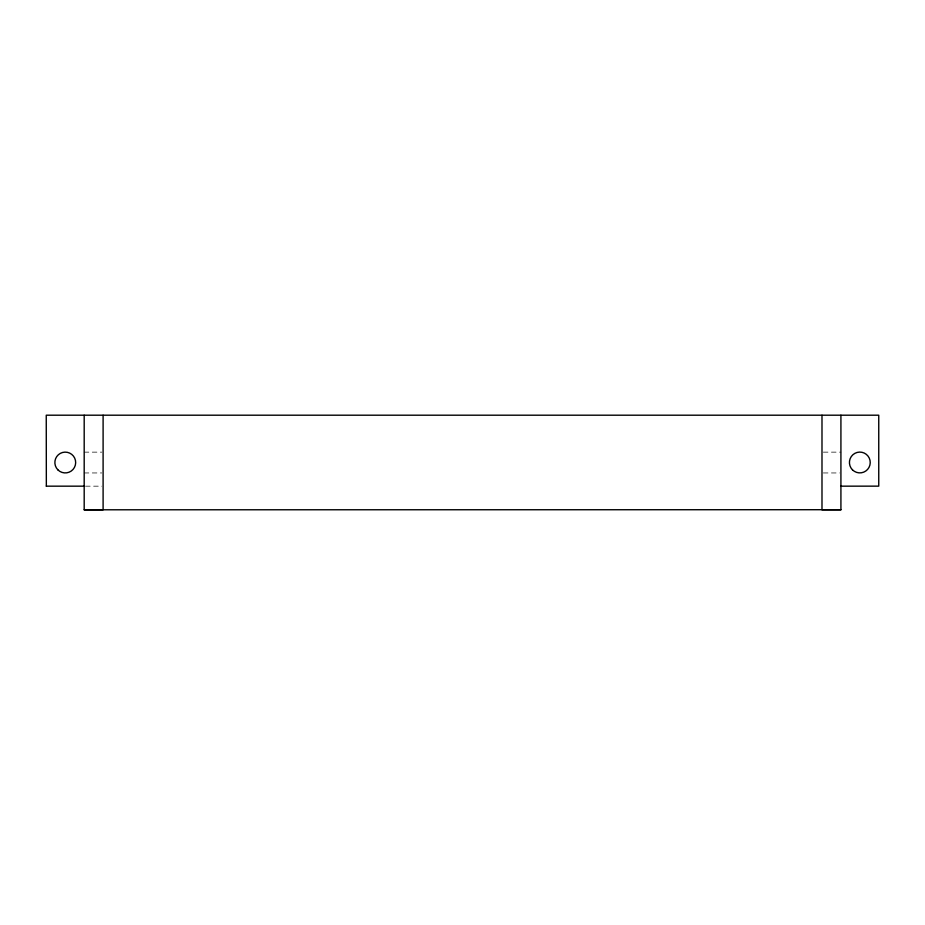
<?xml version="1.0" encoding="UTF-8"?>
<svg xmlns="http://www.w3.org/2000/svg" width="925" height="925" viewBox="0 0 925 925"><rect width="100%" height="100%" fill="white"/><g stroke="black" fill="none" stroke-linecap="round" stroke-linejoin="round"><path stroke-width="0.69" stroke-dasharray="4.62 3.47" d="M84.187 452.14L101.75 452.14M823.343 452.14L840.918 452.14M84.187 472.953L101.75 472.953M823.343 472.953L839.565 472.953M85.539 486.168L101.75 486.168"/><path stroke-width="1.39" d="M46.296 486.168L84.187 486.168M840.918 486.168L878.75 486.145L878.75 415.198L46.25 415.198L46.343 486.168M84.187 415.233L84.187 509.791L840.918 509.71L840.918 415.233M84.187 509.791L103.103 509.791L103.103 415.233M840.918 509.791L821.99 509.802L821.99 415.233M57.905 469.877A10.406 10.406 0 0 0 75.318 465.217A10.406 10.406 0 0 0 62.576 452.475A10.406 10.406 0 0 0 57.905 469.877M852.48 469.854A10.406 10.406 0 0 0 869.882 465.194A10.406 10.406 0 0 0 857.14 452.441A10.406 10.406 0 0 0 852.48 469.854"/></g></svg>
